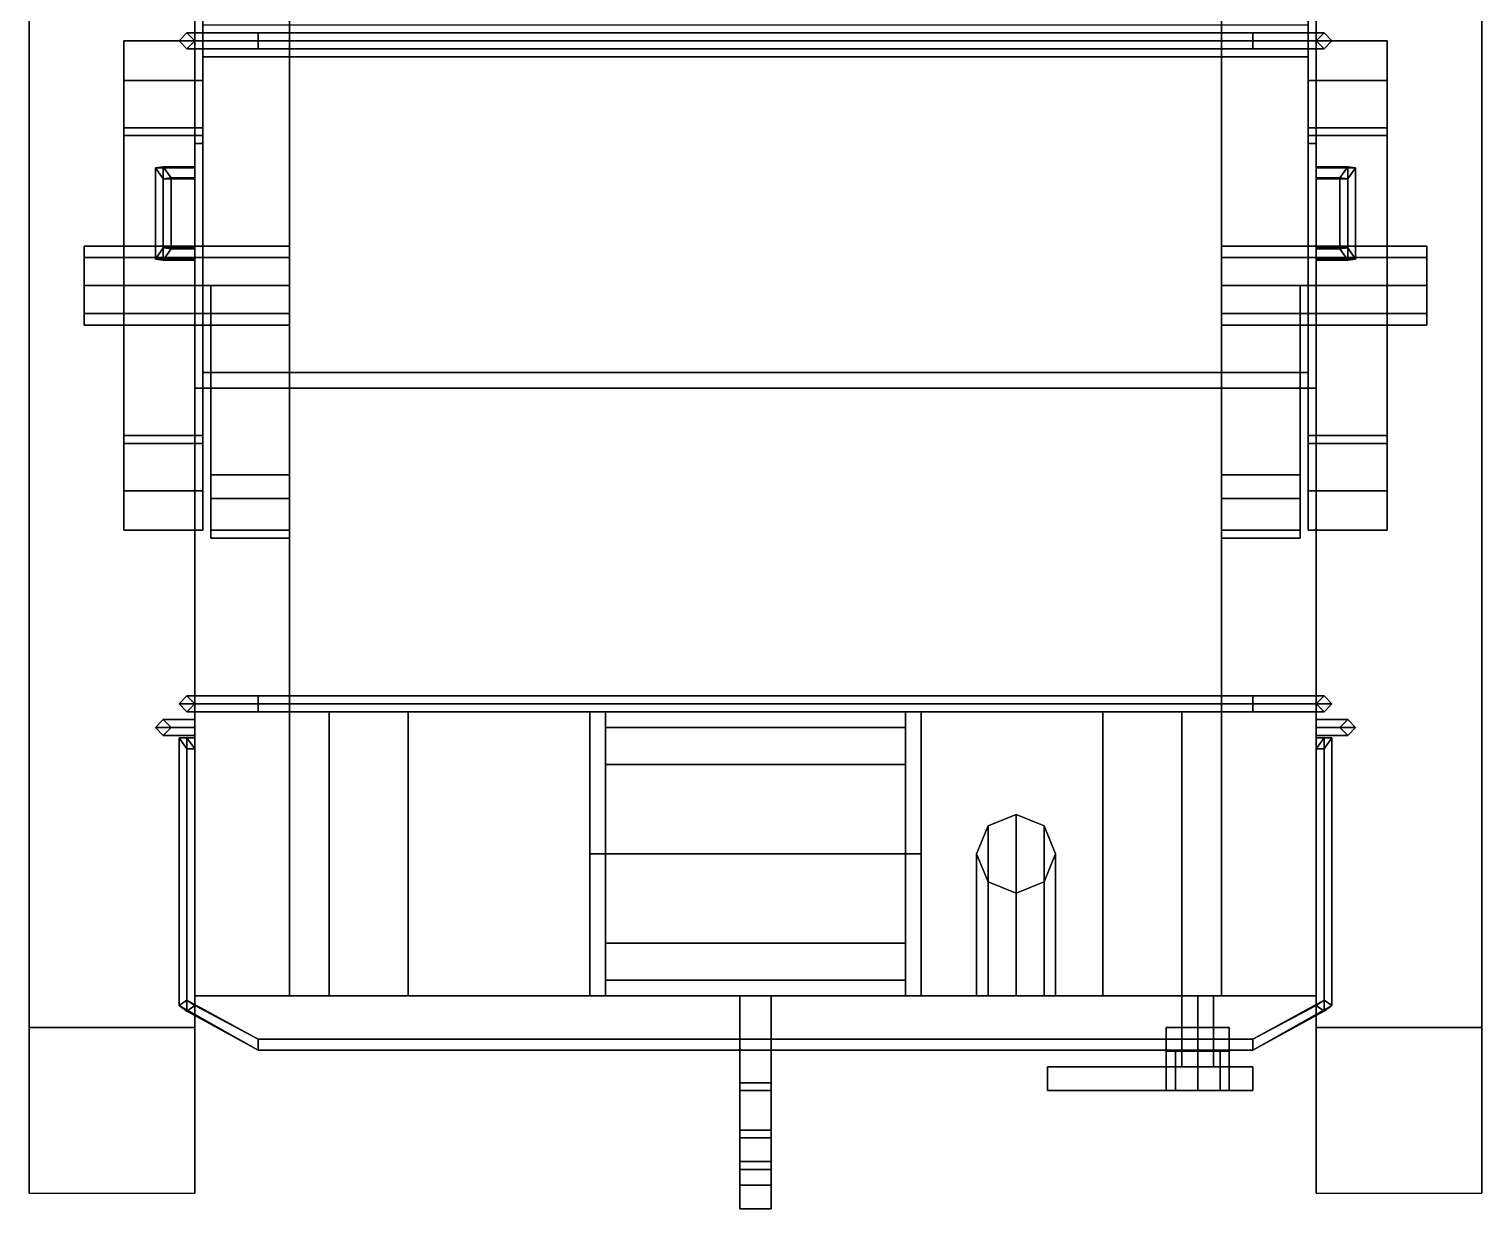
# Model space of a CAD drawing. Extents: x -0.92 to 0.92, y -1.95 to 1.61.
# Drawn here: x -0.92 to 0.92, y -1.95 to -0.455 of the extents above; entities that cross this region are included whole.
import ezdxf

# ---------------------------------------------------------------- set-up
doc = ezdxf.new("R2010")
doc.units = 0
doc.layers.get('0').update_dxf_attribs({"linetype": 'CONTINUOUS'})
doc.layers.add('MUDGUARDS', color=6, linetype='CONTINUOUS')
doc.layers.add('SUSPENSION', color=5, linetype='CONTINUOUS')

msp = doc.modelspace()

# ---------------------------------------------------------------- linework, layer by layer
for points in [[(-0.59, 1.61, 0.6), (-0.59, -1.68, 0.37), (-0.59, -1.68, 0.87), (-0.59, 1.54, 0.87)], [(-0.59, 1.61, 0.51), (-0.59, 1.42, 0.37), (-0.59, -1.68, 0.37), (-0.59, 1.61, 0.6)], [(0.59, -1.68, 0.87), (0.59, -1.68, 0.37), (0.59, 1.61, 0.6), (0.59, 1.54, 0.87)], [(0.59, -1.68, 0.37), (0.59, 1.42, 0.37), (0.59, 1.61, 0.51), (0.59, 1.61, 0.6)], [(-0.59, -1.68, 0.37), (-0.59, 1.42, 0.37), (0.59, 1.42, 0.37), (0.59, -1.68, 0.37)], [(-0.71, -0.03, 1.25), (-0.71, -0.91, 1.25), (-0.71, -0.6, 1.67), (-0.71, -0.32, 1.67)], [(-0.71, -0.03, 0.87), (-0.71, -0.91, 0.87), (-0.71, -0.91, 1.25), (-0.71, -0.03, 1.25)], [(0.71, -0.91, 1.25), (0.71, -0.91, 0.87), (0.71, -0.03, 0.87), (0.71, -0.03, 1.25)], [(0.71, -0.6, 1.67), (0.71, -0.91, 1.25), (0.71, -0.03, 1.25), (0.71, -0.32, 1.67)], [(-0.71, -0.32, 1.67), (-0.71, -0.6, 1.67), (-0.7, -0.6, 1.67), (-0.7, -0.32, 1.67)], [(-0.7, -0.6, 1.67), (-0.7, -0.49, 1.65), (-0.7, -0.45, 1.65), (-0.7, -0.32, 1.67)], [(0.7, -0.45, 1.65), (0.7, -0.49, 1.65), (0.7, -0.6, 1.67), (0.7, -0.32, 1.67)], [(0.7, -0.32, 1.67), (0.7, -0.6, 1.67), (0.71, -0.6, 1.67), (0.71, -0.32, 1.67)], [(-0.72, -0.46, 1.58), (-0.73, -0.47, 1.57), (-0.73, -0.47, 2.05), (-0.72, -0.46, 2.05)], [(-0.71, -0.46, 1.58), (-0.71, -0.47, 1.57), (-0.73, -0.47, 1.57), (-0.72, -0.46, 1.58)], [(-0.72, -0.46, 2.05), (-0.73, -0.47, 2.05), (-0.63, -0.47, 2.13), (-0.63, -0.46, 2.12)], [(-0.71, -0.47, 1.59), (-0.72, -0.46, 1.58), (-0.72, -0.46, 2.05), (-0.71, -0.47, 2.05)], [(-0.71, -0.47, 1.59), (-0.71, -0.46, 1.58), (-0.72, -0.46, 1.58), (-0.71, -0.47, 1.59)], [(-0.71, -0.47, 2.05), (-0.72, -0.46, 2.05), (-0.63, -0.46, 2.12), (-0.63, -0.47, 2.11)], [(-0.7, -0.49, 1.65), (0.7, -0.49, 1.65), (0.7, -0.45, 1.65), (-0.7, -0.45, 1.65)], [(0.63, -0.47, 2.13), (0.63, -0.46, 2.12), (-0.63, -0.46, 2.12), (-0.63, -0.47, 2.13)], [(0.63, -0.46, 2.12), (0.63, -0.47, 2.11), (-0.63, -0.47, 2.11), (-0.63, -0.46, 2.12)], [(0.73, -0.47, 2.05), (0.72, -0.46, 2.05), (0.63, -0.46, 2.12), (0.63, -0.47, 2.13)], [(0.72, -0.46, 2.05), (0.71, -0.47, 2.05), (0.63, -0.47, 2.11), (0.63, -0.46, 2.12)], [(0.72, -0.46, 1.58), (0.71, -0.47, 1.59), (0.71, -0.47, 2.05), (0.72, -0.46, 2.05)], [(0.71, -0.47, 1.57), (0.71, -0.46, 1.58), (0.72, -0.46, 1.58), (0.73, -0.47, 1.57)], [(0.71, -0.46, 1.58), (0.71, -0.47, 1.59), (0.71, -0.47, 1.59), (0.72, -0.46, 1.58)], [(0.73, -0.47, 1.57), (0.72, -0.46, 1.58), (0.72, -0.46, 2.05), (0.73, -0.47, 2.05)], [(-0.73, -0.47, 1.57), (-0.72, -0.48, 1.58), (-0.72, -0.48, 2.05), (-0.73, -0.47, 2.05)], [(-0.71, -0.47, 1.57), (-0.71, -0.48, 1.58), (-0.72, -0.48, 1.58), (-0.73, -0.47, 1.57)], [(-0.73, -0.47, 2.05), (-0.72, -0.48, 2.05), (-0.63, -0.48, 2.12), (-0.63, -0.47, 2.13)], [(-0.72, -0.48, 1.58), (-0.71, -0.47, 1.59), (-0.71, -0.47, 2.05), (-0.72, -0.48, 2.05)], [(-0.71, -0.48, 1.58), (-0.71, -0.47, 1.59), (-0.71, -0.47, 1.59), (-0.72, -0.48, 1.58)], [(-0.72, -0.48, 2.05), (-0.71, -0.47, 2.05), (-0.63, -0.47, 2.11), (-0.63, -0.48, 2.12)], [(0.63, -0.47, 2.11), (0.63, -0.48, 2.12), (-0.63, -0.48, 2.12), (-0.63, -0.47, 2.11)], [(0.63, -0.48, 2.12), (0.63, -0.47, 2.13), (-0.63, -0.47, 2.13), (-0.63, -0.48, 2.12)], [(0.71, -0.47, 2.05), (0.72, -0.48, 2.05), (0.63, -0.48, 2.12), (0.63, -0.47, 2.11)], [(0.72, -0.48, 2.05), (0.73, -0.47, 2.05), (0.63, -0.47, 2.13), (0.63, -0.48, 2.12)], [(0.71, -0.47, 1.59), (0.72, -0.48, 1.58), (0.72, -0.48, 2.05), (0.71, -0.47, 2.05)], [(0.71, -0.47, 1.59), (0.71, -0.48, 1.58), (0.72, -0.48, 1.58), (0.71, -0.47, 1.59)], [(0.71, -0.48, 1.58), (0.71, -0.47, 1.57), (0.73, -0.47, 1.57), (0.72, -0.48, 1.58)], [(0.72, -0.48, 1.58), (0.73, -0.47, 1.57), (0.73, -0.47, 2.05), (0.72, -0.48, 2.05)], [(-0.7, -0.49, 1.22), (0.7, -0.49, 1.22), (0.7, -0.49, 1.65), (-0.7, -0.49, 1.65)], [(-0.7, -0.49, 1.22), (-0.7, -0.89, 1.22), (0.7, -0.89, 1.22), (0.7, -0.49, 1.22)], [(-0.7, -0.91, 1.25), (-0.7, -0.89, 1.22), (-0.7, -0.49, 1.22), (-0.7, -0.49, 1.65)], [(-0.7, -0.6, 1.67), (-0.7, -0.91, 1.25), (-0.7, -0.91, 1.25), (-0.7, -0.49, 1.65)], [(0.7, -0.49, 1.22), (0.7, -0.89, 1.22), (0.7, -0.91, 1.25), (0.7, -0.49, 1.65)], [(0.7, -0.91, 1.25), (0.7, -0.91, 1.25), (0.7, -0.6, 1.67), (0.7, -0.49, 1.65)], [(-0.71, -0.6, 1.67), (-0.71, -0.91, 1.25), (-0.7, -0.91, 1.25), (-0.7, -0.6, 1.67)], [(0.7, -0.6, 1.67), (0.7, -0.91, 1.25), (0.71, -0.91, 1.25), (0.71, -0.6, 1.67)], [(-0.75, -0.7323, 1.3836), (-0.76, -0.7464, 1.3823), (-0.76, -0.6307, 1.5202), (-0.75, -0.6295, 1.5061)], [(-0.71, -0.6307, 1.5202), (-0.71, -0.6295, 1.5061), (-0.75, -0.6295, 1.5061), (-0.76, -0.6307, 1.5202)], [(-0.76, -0.7464, 1.3823), (-0.75, -0.7477, 1.3964), (-0.75, -0.6448, 1.519), (-0.76, -0.6307, 1.5202)], [(-0.71, -0.6448, 1.519), (-0.71, -0.6307, 1.5202), (-0.76, -0.6307, 1.5202), (-0.75, -0.6448, 1.519)], [(-0.74, -0.7336, 1.3977), (-0.75, -0.7323, 1.3836), (-0.75, -0.6295, 1.5061), (-0.74, -0.6436, 1.5049)], [(-0.71, -0.6295, 1.5061), (-0.71, -0.6436, 1.5049), (-0.74, -0.6436, 1.5049), (-0.75, -0.6295, 1.5061)], [(-0.75, -0.7477, 1.3964), (-0.74, -0.7336, 1.3977), (-0.74, -0.6436, 1.5049), (-0.75, -0.6448, 1.519)], [(-0.71, -0.6436, 1.5049), (-0.71, -0.6448, 1.519), (-0.75, -0.6448, 1.519), (-0.74, -0.6436, 1.5049)], [(0.71, -0.6436, 1.5049), (0.71, -0.6295, 1.5061), (0.75, -0.6295, 1.5061), (0.74, -0.6436, 1.5049)], [(0.71, -0.6295, 1.5061), (0.71, -0.6307, 1.5202), (0.76, -0.6307, 1.5202), (0.75, -0.6295, 1.5061)], [(0.71, -0.6307, 1.5202), (0.71, -0.6448, 1.519), (0.75, -0.6448, 1.519), (0.76, -0.6307, 1.5202)], [(0.71, -0.6448, 1.519), (0.71, -0.6436, 1.5049), (0.74, -0.6436, 1.5049), (0.75, -0.6448, 1.519)], [(0.75, -0.7323, 1.3836), (0.74, -0.7336, 1.3977), (0.74, -0.6436, 1.5049), (0.75, -0.6295, 1.5061)], [(0.74, -0.7336, 1.3977), (0.75, -0.7477, 1.3964), (0.75, -0.6448, 1.519), (0.74, -0.6436, 1.5049)], [(0.76, -0.7464, 1.3823), (0.75, -0.7323, 1.3836), (0.75, -0.6295, 1.5061), (0.76, -0.6307, 1.5202)], [(0.75, -0.7477, 1.3964), (0.76, -0.7464, 1.3823), (0.76, -0.6307, 1.5202), (0.75, -0.6448, 1.519)], [(-0.71, -0.7323, 1.3836), (-0.71, -0.7464, 1.3823), (-0.76, -0.7464, 1.3823), (-0.75, -0.7323, 1.3836)], [(-0.71, -0.7336, 1.3977), (-0.71, -0.7323, 1.3836), (-0.75, -0.7323, 1.3836), (-0.74, -0.7336, 1.3977)], [(-0.71, -0.7477, 1.3964), (-0.71, -0.7336, 1.3977), (-0.74, -0.7336, 1.3977), (-0.75, -0.7477, 1.3964)], [(0.71, -0.7464, 1.3823), (0.71, -0.7323, 1.3836), (0.75, -0.7323, 1.3836), (0.76, -0.7464, 1.3823)], [(0.71, -0.7323, 1.3836), (0.71, -0.7336, 1.3977), (0.74, -0.7336, 1.3977), (0.75, -0.7323, 1.3836)], [(0.71, -0.7336, 1.3977), (0.71, -0.7477, 1.3964), (0.75, -0.7477, 1.3964), (0.74, -0.7336, 1.3977)], [(-0.71, -0.7464, 1.3823), (-0.71, -0.7477, 1.3964), (-0.75, -0.7477, 1.3964), (-0.76, -0.7464, 1.3823)], [(0.71, -0.7477, 1.3964), (0.71, -0.7464, 1.3823), (0.76, -0.7464, 1.3823), (0.75, -0.7477, 1.3964)], [(-0.7, -0.89, 1.22), (-0.7, -0.89, 0.87), (0.7, -0.89, 0.87), (0.7, -0.89, 1.22)], [(-0.7, -0.91, 1.25), (-0.7, -0.91, 0.87), (-0.7, -0.89, 0.87), (-0.7, -0.89, 1.22)], [(0.7, -0.91, 0.87), (0.7, -0.89, 0.87), (-0.7, -0.89, 0.87), (-0.7, -0.91, 0.87)], [(0.7, -0.89, 1.22), (0.7, -0.89, 0.87), (0.7, -0.91, 0.87), (0.7, -0.91, 1.25)], [(-0.71, -0.91, 1.25), (-0.71, -0.91, 0.87), (-0.7, -0.91, 0.87), (-0.7, -0.91, 1.25)], [(0.71, -1.3, 0.87), (0.71, -0.91, 0.87), (-0.71, -0.91, 0.87), (-0.71, -1.3, 0.87)], [(0.7, -0.91, 1.25), (0.7, -0.91, 0.87), (0.71, -0.91, 0.87), (0.71, -0.91, 1.25)], [(-0.72, -1.3, 1.58), (-0.73, -1.31, 1.57), (-0.73, -1.31, 2.05), (-0.72, -1.3, 2.05)], [(-0.71, -1.3, 1.58), (-0.71, -1.31, 1.57), (-0.73, -1.31, 1.57), (-0.72, -1.3, 1.58)], [(-0.72, -1.3, 2.05), (-0.73, -1.31, 2.05), (-0.63, -1.31, 2.13), (-0.63, -1.3, 2.12)], [(-0.71, -1.31, 1.59), (-0.72, -1.3, 1.58), (-0.72, -1.3, 2.05), (-0.71, -1.31, 2.05)], [(-0.71, -1.31, 1.59), (-0.71, -1.3, 1.58), (-0.72, -1.3, 1.58), (-0.71, -1.31, 1.59)], [(-0.71, -1.31, 2.05), (-0.72, -1.3, 2.05), (-0.63, -1.3, 2.12), (-0.63, -1.31, 2.11)], [(-0.71, -1.3, 0.87), (-0.71, -1.68, 0.87), (-0.71, -1.68, 1.43), (-0.71, -1.3, 1.6)], [(0.71, -1.3, 1.6), (0.71, -1.3, 0.87), (-0.71, -1.3, 0.87), (-0.71, -1.3, 1.6)], [(-0.71, -1.3, 1.6), (-0.71, -1.68, 1.43), (0.71, -1.68, 1.43), (0.71, -1.3, 1.6)], [(0.63, -1.31, 2.13), (0.63, -1.3, 2.12), (-0.63, -1.3, 2.12), (-0.63, -1.31, 2.13)], [(0.63, -1.3, 2.12), (0.63, -1.31, 2.11), (-0.63, -1.31, 2.11), (-0.63, -1.3, 2.12)], [(0.73, -1.31, 2.05), (0.72, -1.3, 2.05), (0.63, -1.3, 2.12), (0.63, -1.31, 2.13)], [(0.72, -1.3, 2.05), (0.71, -1.31, 2.05), (0.63, -1.31, 2.11), (0.63, -1.3, 2.12)], [(0.71, -1.68, 1.43), (0.71, -1.68, 0.87), (0.71, -1.3, 0.87), (0.71, -1.3, 1.6)], [(0.72, -1.3, 1.58), (0.71, -1.31, 1.59), (0.71, -1.31, 2.05), (0.72, -1.3, 2.05)], [(0.71, -1.31, 1.57), (0.71, -1.3, 1.58), (0.72, -1.3, 1.58), (0.73, -1.31, 1.57)], [(0.71, -1.3, 1.58), (0.71, -1.31, 1.59), (0.71, -1.31, 1.59), (0.72, -1.3, 1.58)], [(0.73, -1.31, 1.57), (0.72, -1.3, 1.58), (0.72, -1.3, 2.05), (0.73, -1.31, 2.05)], [(-0.73, -1.31, 1.57), (-0.72, -1.32, 1.58), (-0.72, -1.32, 2.05), (-0.73, -1.31, 2.05)], [(-0.71, -1.31, 1.57), (-0.71, -1.32, 1.58), (-0.72, -1.32, 1.58), (-0.73, -1.31, 1.57)], [(-0.73, -1.31, 2.05), (-0.72, -1.32, 2.05), (-0.63, -1.32, 2.12), (-0.63, -1.31, 2.13)], [(-0.72, -1.32, 1.58), (-0.71, -1.31, 1.59), (-0.71, -1.31, 2.05), (-0.72, -1.32, 2.05)], [(-0.71, -1.32, 1.58), (-0.71, -1.31, 1.59), (-0.71, -1.31, 1.59), (-0.72, -1.32, 1.58)], [(-0.72, -1.32, 2.05), (-0.71, -1.31, 2.05), (-0.63, -1.31, 2.11), (-0.63, -1.32, 2.12)], [(0.63, -1.31, 2.11), (0.63, -1.32, 2.12), (-0.63, -1.32, 2.12), (-0.63, -1.31, 2.11)], [(0.63, -1.32, 2.12), (0.63, -1.31, 2.13), (-0.63, -1.31, 2.13), (-0.63, -1.32, 2.12)], [(-0.44, -1.32, 0.89), (-0.54, -1.32, 0.77), (0.54, -1.32, 0.77), (0.44, -1.32, 0.89)], [(-0.54, -1.32, 0.77), (-0.54, -1.32, 0.61), (0.54, -1.32, 0.61), (0.54, -1.32, 0.77)], [(-0.54, -1.32, 0.61), (-0.54, -1.68, 0.61), (0.54, -1.68, 0.61), (0.54, -1.32, 0.61)], [(-0.54, -1.68, 0.77), (-0.54, -1.32, 0.77), (-0.44, -1.32, 0.89), (-0.44, -1.68, 0.89)], [(-0.54, -1.68, 0.61), (-0.54, -1.32, 0.61), (-0.54, -1.32, 0.77), (-0.54, -1.68, 0.77)], [(-0.44, -1.32, 1.06), (-0.44, -1.32, 0.89), (0.44, -1.32, 0.89), (0.44, -1.32, 1.06)], [(-0.44, -1.68, 1.06), (-0.44, -1.32, 1.06), (0.44, -1.32, 1.06), (0.44, -1.68, 1.06)], [(-0.44, -1.68, 0.89), (-0.44, -1.32, 0.89), (-0.44, -1.32, 1.06), (-0.44, -1.68, 1.06)], [(-0.21, -1.32, 0.61), (-0.21, -1.68, 0.93), (-0.21, -1.5, 1.02), (-0.21, -1.32, 1.02)], [(-0.21, -1.32, 1.02), (-0.21, -1.5, 1.02), (-0.19, -1.5, 1.02), (-0.19, -1.32, 1.02)], [(-0.21, -1.68, 0.61), (-0.21, -1.68, 0.61), (-0.21, -1.68, 0.93), (-0.21, -1.32, 0.61)], [(-0.19, -1.5, 1.02), (-0.19, -1.68, 0.93), (-0.19, -1.32, 0.61), (-0.19, -1.32, 1.02)], [(-0.19, -1.68, 0.93), (-0.19, -1.68, 0.61), (-0.19, -1.68, 0.61), (-0.19, -1.32, 0.61)], [(0.19, -1.32, 0.61), (0.19, -1.68, 0.93), (0.19, -1.5, 1.02), (0.19, -1.32, 1.02)], [(0.19, -1.68, 0.61), (0.19, -1.68, 0.61), (0.19, -1.68, 0.93), (0.19, -1.32, 0.61)], [(0.19, -1.32, 1.02), (0.19, -1.5, 1.02), (0.21, -1.5, 1.02), (0.21, -1.32, 1.02)], [(0.21, -1.5, 1.02), (0.21, -1.68, 0.93), (0.21, -1.32, 0.61), (0.21, -1.32, 1.02)], [(0.21, -1.68, 0.93), (0.21, -1.68, 0.61), (0.21, -1.68, 0.61), (0.21, -1.32, 0.61)], [(0.44, -1.32, 0.89), (0.54, -1.32, 0.77), (0.54, -1.68, 0.77), (0.44, -1.68, 0.89)], [(0.44, -1.32, 1.06), (0.44, -1.32, 0.89), (0.44, -1.68, 0.89), (0.44, -1.68, 1.06)], [(0.54, -1.32, 0.77), (0.54, -1.32, 0.61), (0.54, -1.68, 0.61), (0.54, -1.68, 0.77)], [(0.71, -1.31, 2.05), (0.72, -1.32, 2.05), (0.63, -1.32, 2.12), (0.63, -1.31, 2.11)], [(0.72, -1.32, 2.05), (0.73, -1.31, 2.05), (0.63, -1.31, 2.13), (0.63, -1.32, 2.12)], [(0.71, -1.31, 1.59), (0.72, -1.32, 1.58), (0.72, -1.32, 2.05), (0.71, -1.31, 2.05)], [(0.71, -1.31, 1.59), (0.71, -1.32, 1.58), (0.72, -1.32, 1.58), (0.71, -1.31, 1.59)], [(0.71, -1.32, 1.58), (0.71, -1.31, 1.57), (0.73, -1.31, 1.57), (0.72, -1.32, 1.58)], [(0.72, -1.32, 1.58), (0.73, -1.31, 1.57), (0.73, -1.31, 2.05), (0.72, -1.32, 2.05)], [(-0.75, -1.33, 1.39), (-0.76, -1.34, 1.38), (-0.76, -1.34, 1.56), (-0.75, -1.33, 1.55)], [(-0.71, -1.33, 1.39), (-0.71, -1.34, 1.38), (-0.76, -1.34, 1.38), (-0.75, -1.33, 1.39)], [(-0.71, -1.34, 1.56), (-0.71, -1.33, 1.55), (-0.75, -1.33, 1.55), (-0.76, -1.34, 1.56)], [(-0.76, -1.34, 1.38), (-0.75, -1.35, 1.39), (-0.75, -1.35, 1.55), (-0.76, -1.34, 1.56)], [(-0.71, -1.34, 1.38), (-0.71, -1.35, 1.39), (-0.75, -1.35, 1.39), (-0.76, -1.34, 1.38)], [(-0.71, -1.35, 1.55), (-0.71, -1.34, 1.56), (-0.76, -1.34, 1.56), (-0.75, -1.35, 1.55)], [(-0.74, -1.34, 1.4), (-0.75, -1.33, 1.39), (-0.75, -1.33, 1.55), (-0.74, -1.34, 1.54)], [(-0.71, -1.34, 1.4), (-0.71, -1.33, 1.39), (-0.75, -1.33, 1.39), (-0.74, -1.34, 1.4)], [(-0.71, -1.33, 1.55), (-0.71, -1.34, 1.54), (-0.74, -1.34, 1.54), (-0.75, -1.33, 1.55)], [(-0.75, -1.35, 1.39), (-0.74, -1.34, 1.4), (-0.74, -1.34, 1.54), (-0.75, -1.35, 1.55)], [(-0.71, -1.35, 1.39), (-0.71, -1.34, 1.4), (-0.74, -1.34, 1.4), (-0.75, -1.35, 1.39)], [(-0.71, -1.34, 1.54), (-0.71, -1.35, 1.55), (-0.75, -1.35, 1.55), (-0.74, -1.34, 1.54)], [(0.19, -1.3869, 0.9331), (0.19, -1.34, 0.82), (-0.19, -1.34, 0.82), (-0.19, -1.3869, 0.9331)], [(0.19, -1.34, 0.82), (0.19, -1.3869, 0.7069), (-0.19, -1.3869, 0.7069), (-0.19, -1.34, 0.82)], [(0.71, -1.34, 1.38), (0.71, -1.33, 1.39), (0.75, -1.33, 1.39), (0.76, -1.34, 1.38)], [(0.71, -1.33, 1.39), (0.71, -1.34, 1.4), (0.74, -1.34, 1.4), (0.75, -1.33, 1.39)], [(0.71, -1.34, 1.54), (0.71, -1.33, 1.55), (0.75, -1.33, 1.55), (0.74, -1.34, 1.54)], [(0.71, -1.33, 1.55), (0.71, -1.34, 1.56), (0.76, -1.34, 1.56), (0.75, -1.33, 1.55)], [(0.71, -1.34, 1.4), (0.71, -1.35, 1.39), (0.75, -1.35, 1.39), (0.74, -1.34, 1.4)], [(0.71, -1.35, 1.39), (0.71, -1.34, 1.38), (0.76, -1.34, 1.38), (0.75, -1.35, 1.39)], [(0.71, -1.34, 1.56), (0.71, -1.35, 1.55), (0.75, -1.35, 1.55), (0.76, -1.34, 1.56)], [(0.71, -1.35, 1.55), (0.71, -1.34, 1.54), (0.74, -1.34, 1.54), (0.75, -1.35, 1.55)], [(0.75, -1.33, 1.39), (0.74, -1.34, 1.4), (0.74, -1.34, 1.54), (0.75, -1.33, 1.55)], [(0.74, -1.34, 1.4), (0.75, -1.35, 1.39), (0.75, -1.35, 1.55), (0.74, -1.34, 1.54)], [(0.76, -1.34, 1.38), (0.75, -1.33, 1.39), (0.75, -1.33, 1.55), (0.76, -1.34, 1.56)], [(0.75, -1.35, 1.39), (0.76, -1.34, 1.38), (0.76, -1.34, 1.56), (0.75, -1.35, 1.55)], [(-0.71, -1.3529, 1.5671), (-0.71, -1.3529, 1.5529), (-0.73, -1.3529, 1.5529), (-0.72, -1.3529, 1.5671)], [(-0.71, -1.3529, 1.5529), (-0.71, -1.3671, 1.5529), (-0.72, -1.3671, 1.5529), (-0.73, -1.3529, 1.5529)], [(-0.72, -1.3529, 1.5671), (-0.73, -1.3529, 1.5529), (-0.73, -1.6923, 1.8923), (-0.72, -1.6853, 1.8994)], [(-0.73, -1.3529, 1.5529), (-0.72, -1.3671, 1.5529), (-0.72, -1.6994, 1.8853), (-0.73, -1.6923, 1.8923)], [(-0.71, -1.3671, 1.5671), (-0.71, -1.3529, 1.5671), (-0.72, -1.3529, 1.5671), (-0.71, -1.3671, 1.5671)], [(-0.71, -1.3671, 1.5671), (-0.72, -1.3529, 1.5671), (-0.72, -1.6853, 1.8994), (-0.71, -1.6923, 1.8923)], [(0.71, -1.3671, 1.5529), (0.71, -1.3529, 1.5529), (0.73, -1.3529, 1.5529), (0.72, -1.3671, 1.5529)], [(0.71, -1.3529, 1.5529), (0.71, -1.3529, 1.5671), (0.72, -1.3529, 1.5671), (0.73, -1.3529, 1.5529)], [(0.71, -1.3529, 1.5671), (0.71, -1.3671, 1.5671), (0.71, -1.3671, 1.5671), (0.72, -1.3529, 1.5671)], [(0.72, -1.3529, 1.5671), (0.71, -1.3671, 1.5671), (0.71, -1.6923, 1.8923), (0.72, -1.6853, 1.8994)], [(0.72, -1.3671, 1.5529), (0.73, -1.3529, 1.5529), (0.73, -1.6923, 1.8923), (0.72, -1.6994, 1.8853)], [(0.73, -1.3529, 1.5529), (0.72, -1.3529, 1.5671), (0.72, -1.6853, 1.8994), (0.73, -1.6923, 1.8923)], [(-0.71, -1.3671, 1.5529), (-0.71, -1.3671, 1.5671), (-0.71, -1.3671, 1.5671), (-0.72, -1.3671, 1.5529)], [(-0.72, -1.3671, 1.5529), (-0.71, -1.3671, 1.5671), (-0.71, -1.6923, 1.8923), (-0.72, -1.6994, 1.8853)], [(0.71, -1.3671, 1.5671), (0.71, -1.3671, 1.5529), (0.72, -1.3671, 1.5529), (0.71, -1.3671, 1.5671)], [(0.71, -1.3671, 1.5671), (0.72, -1.3671, 1.5529), (0.72, -1.6994, 1.8853), (0.71, -1.6923, 1.8923)], [(0.19, -1.5, 0.98), (0.19, -1.3869, 0.9331), (-0.19, -1.3869, 0.9331), (-0.19, -1.5, 0.98)], [(0.19, -1.3869, 0.7069), (0.19, -1.5, 0.66), (-0.19, -1.5, 0.66), (-0.19, -1.3869, 0.7069)], [(0.33, -1.45, 0.64), (0.2946, -1.4646, 0.6546), (0.2946, -1.4646, 0.98), (0.33, -1.45, 0.98)], [(0.33, -1.68, 0.64), (0.2946, -1.68, 0.6546), (0.2946, -1.4646, 0.6546), (0.33, -1.45, 0.64)], [(0.3654, -1.4646, 0.6546), (0.33, -1.45, 0.64), (0.33, -1.45, 0.98), (0.3654, -1.4646, 0.98)], [(0.3654, -1.68, 0.6546), (0.33, -1.68, 0.64), (0.33, -1.45, 0.64), (0.3654, -1.4646, 0.6546)], [(0.2946, -1.4646, 0.6546), (0.28, -1.5, 0.69), (0.28, -1.5, 0.98), (0.2946, -1.4646, 0.98)], [(0.2946, -1.68, 0.6546), (0.28, -1.68, 0.69), (0.28, -1.5, 0.69), (0.2946, -1.4646, 0.6546)], [(0.38, -1.5, 0.69), (0.3654, -1.4646, 0.6546), (0.3654, -1.4646, 0.98), (0.38, -1.5, 0.98)], [(0.38, -1.68, 0.69), (0.3654, -1.68, 0.6546), (0.3654, -1.4646, 0.6546), (0.38, -1.5, 0.69)], [(-0.21, -1.5, 1.02), (-0.21, -1.68, 0.93), (-0.19, -1.68, 0.93), (-0.19, -1.5, 1.02)], [(0.19, -1.6131, 0.9331), (0.19, -1.5, 0.98), (-0.19, -1.5, 0.98), (-0.19, -1.6131, 0.9331)], [(0.19, -1.5, 0.66), (0.19, -1.6131, 0.7069), (-0.19, -1.6131, 0.7069), (-0.19, -1.5, 0.66)], [(0.19, -1.5, 1.02), (0.19, -1.68, 0.93), (0.21, -1.68, 0.93), (0.21, -1.5, 1.02)], [(0.28, -1.5, 0.69), (0.2946, -1.5354, 0.7254), (0.2946, -1.5354, 0.98), (0.28, -1.5, 0.98)], [(0.28, -1.68, 0.69), (0.2946, -1.68, 0.7254), (0.2946, -1.5354, 0.7254), (0.28, -1.5, 0.69)], [(0.3654, -1.5354, 0.7254), (0.38, -1.5, 0.69), (0.38, -1.5, 0.98), (0.3654, -1.5354, 0.98)], [(0.3654, -1.68, 0.7254), (0.38, -1.68, 0.69), (0.38, -1.5, 0.69), (0.3654, -1.5354, 0.7254)], [(0.2946, -1.5354, 0.7254), (0.33, -1.55, 0.74), (0.33, -1.55, 0.98), (0.2946, -1.5354, 0.98)], [(0.2946, -1.68, 0.7254), (0.33, -1.68, 0.74), (0.33, -1.55, 0.74), (0.2946, -1.5354, 0.7254)], [(0.33, -1.55, 0.74), (0.3654, -1.5354, 0.7254), (0.3654, -1.5354, 0.98), (0.33, -1.55, 0.98)], [(0.33, -1.68, 0.74), (0.3654, -1.68, 0.7254), (0.3654, -1.5354, 0.7254), (0.33, -1.55, 0.74)], [(0.19, -1.66, 0.82), (0.19, -1.6131, 0.9331), (-0.19, -1.6131, 0.9331), (-0.19, -1.66, 0.82)], [(0.19, -1.6131, 0.7069), (0.19, -1.66, 0.82), (-0.19, -1.66, 0.82), (-0.19, -1.6131, 0.7069)], [(-0.72, -1.6853, 1.8994), (-0.73, -1.6923, 1.8923), (-0.63, -1.7489, 1.9489), (-0.63, -1.7348, 1.9489)], [(-0.73, -1.6923, 1.8923), (-0.72, -1.6994, 1.8853), (-0.63, -1.7489, 1.9348), (-0.63, -1.7489, 1.9489)], [(-0.71, -1.6923, 1.8923), (-0.72, -1.6853, 1.8994), (-0.63, -1.7348, 1.9489), (-0.63, -1.7348, 1.9348)], [(-0.72, -1.6994, 1.8853), (-0.71, -1.6923, 1.8923), (-0.63, -1.7348, 1.9348), (-0.63, -1.7489, 1.9348)], [(-0.71, -1.68, 1.43), (-0.44, -1.68, 1.06), (0.44, -1.68, 1.06), (0.71, -1.68, 1.43)], [(-0.71, -1.68, 0.87), (-0.44, -1.68, 0.89), (-0.44, -1.68, 1.06), (-0.71, -1.68, 1.43)], [(-0.59, -1.68, 0.87), (-0.59, -1.68, 0.87), (-0.44, -1.68, 0.89), (-0.71, -1.68, 0.87)], [(-0.54, -1.68, 0.61), (-0.59, -1.68, 0.37), (0.59, -1.68, 0.37), (0.54, -1.68, 0.61)], [(-0.59, -1.68, 0.37), (-0.54, -1.68, 0.61), (-0.54, -1.68, 0.77), (-0.59, -1.68, 0.87)], [(-0.54, -1.68, 0.77), (-0.54, -1.68, 0.77), (-0.44, -1.68, 0.89), (-0.59, -1.68, 0.87)], [(-0.21, -1.68, 0.93), (-0.21, -1.68, 0.61), (-0.19, -1.68, 0.61), (-0.19, -1.68, 0.93)], [(-0.02, -1.68, 0.44), (-0.02, -1.79, 0.44), (-0.02, -1.8, 0.5), (-0.02, -1.68, 0.5)], [(0.02, -1.68, 0.44), (0.02, -1.79, 0.44), (-0.02, -1.79, 0.44), (-0.02, -1.68, 0.44)], [(-0.02, -1.68, 0.5), (-0.02, -1.8, 0.5), (0.02, -1.8, 0.5), (0.02, -1.68, 0.5)], [(0.02, -1.8, 0.5), (0.02, -1.79, 0.44), (0.02, -1.68, 0.44), (0.02, -1.68, 0.5)], [(0.19, -1.68, 0.93), (0.19, -1.68, 0.61), (0.21, -1.68, 0.61), (0.21, -1.68, 0.93)], [(0.28, -1.68, 0.69), (0.3654, -1.68, 0.7254), (0.33, -1.68, 0.74), (0.2946, -1.68, 0.7254)], [(0.2946, -1.68, 0.6546), (0.38, -1.68, 0.69), (0.3654, -1.68, 0.7254), (0.28, -1.68, 0.69)], [(0.33, -1.68, 0.64), (0.3654, -1.68, 0.6546), (0.38, -1.68, 0.69), (0.2946, -1.68, 0.6546)], [(0.44, -1.68, 1.06), (0.44, -1.68, 0.89), (0.71, -1.68, 0.87), (0.71, -1.68, 1.43)], [(0.44, -1.68, 0.89), (0.59, -1.68, 0.87), (0.71, -1.68, 0.87)], [(0.44, -1.68, 0.89), (0.54, -1.68, 0.77), (0.59, -1.68, 0.87)], [(0.54, -1.68, 0.77), (0.54, -1.68, 0.61), (0.59, -1.68, 0.37), (0.59, -1.68, 0.87)], [(0.56, -1.68, 1.13), (0.54, -1.68, 1.11), (0.54, -1.77, 1.11), (0.56, -1.77, 1.13)], [(0.54, -1.68, 1.11), (0.56, -1.68, 1.09), (0.56, -1.77, 1.09), (0.54, -1.77, 1.11)], [(0.58, -1.68, 1.11), (0.56, -1.68, 1.13), (0.56, -1.77, 1.13), (0.58, -1.77, 1.11)], [(0.56, -1.68, 1.09), (0.58, -1.68, 1.11), (0.58, -1.77, 1.11), (0.56, -1.77, 1.09)], [(0.73, -1.6923, 1.8923), (0.72, -1.6853, 1.8994), (0.63, -1.7348, 1.9489), (0.63, -1.7489, 1.9489)], [(0.72, -1.6853, 1.8994), (0.71, -1.6923, 1.8923), (0.63, -1.7348, 1.9348), (0.63, -1.7348, 1.9489)], [(0.71, -1.6923, 1.8923), (0.72, -1.6994, 1.8853), (0.63, -1.7489, 1.9348), (0.63, -1.7348, 1.9348)], [(0.72, -1.6994, 1.8853), (0.73, -1.6923, 1.8923), (0.63, -1.7489, 1.9489), (0.63, -1.7489, 1.9348)], [(0.52, -1.72, 1.12), (0.52, -1.75, 1.12), (0.52, -1.75, 1.24), (0.52, -1.72, 1.24)], [(0.6, -1.72, 1.24), (0.6, -1.72, 1.12), (0.52, -1.72, 1.12), (0.52, -1.72, 1.24)], [(0.6, -1.72, 1.12), (0.6, -1.75, 1.12), (0.52, -1.75, 1.12), (0.52, -1.72, 1.12)], [(0.52, -1.72, 1.24), (0.52, -1.75, 1.24), (0.6, -1.75, 1.24), (0.6, -1.72, 1.24)], [(0.6, -1.75, 1.24), (0.6, -1.75, 1.12), (0.6, -1.72, 1.12), (0.6, -1.72, 1.24)], [(0.63, -1.7489, 1.9489), (0.63, -1.7348, 1.9489), (-0.63, -1.7348, 1.9489), (-0.63, -1.7489, 1.9489)], [(0.63, -1.7348, 1.9489), (0.63, -1.7348, 1.9348), (-0.63, -1.7348, 1.9348), (-0.63, -1.7348, 1.9489)], [(0.63, -1.7348, 1.9348), (0.63, -1.7489, 1.9348), (-0.63, -1.7489, 1.9348), (-0.63, -1.7348, 1.9348)], [(0.63, -1.7489, 1.9348), (0.63, -1.7489, 1.9489), (-0.63, -1.7489, 1.9489), (-0.63, -1.7489, 1.9348)], [(0.52, -1.75, 1.24), (0.52, -1.75, 1.12), (0.6, -1.75, 1.12), (0.6, -1.75, 1.24)], [(0.5317, -1.75, 1.2283), (0.52, -1.75, 1.2), (0.52, -1.8, 1.2), (0.5317, -1.8, 1.2283)], [(0.52, -1.75, 1.2), (0.5317, -1.75, 1.1717), (0.5317, -1.8, 1.1717), (0.52, -1.8, 1.2)], [(0.56, -1.75, 1.24), (0.5317, -1.75, 1.2283), (0.5317, -1.8, 1.2283), (0.56, -1.8, 1.24)], [(0.5317, -1.75, 1.1717), (0.56, -1.75, 1.16), (0.56, -1.8, 1.16), (0.5317, -1.8, 1.1717)], [(0.5883, -1.75, 1.2283), (0.56, -1.75, 1.24), (0.56, -1.8, 1.24), (0.5883, -1.8, 1.2283)], [(0.56, -1.75, 1.16), (0.5883, -1.75, 1.1717), (0.5883, -1.8, 1.1717), (0.56, -1.8, 1.16)], [(0.6, -1.75, 1.2), (0.5883, -1.75, 1.2283), (0.5883, -1.8, 1.2283), (0.6, -1.8, 1.2)], [(0.5883, -1.75, 1.1717), (0.6, -1.75, 1.2), (0.6, -1.8, 1.2), (0.5883, -1.8, 1.1717)], [(0.37, -1.77, 1.02), (0.37, -1.8, 1.02), (0.37, -1.8, 1.15), (0.37, -1.77, 1.15)], [(0.63, -1.77, 1.15), (0.63, -1.77, 1.02), (0.37, -1.77, 1.02), (0.37, -1.77, 1.15)], [(0.63, -1.77, 1.02), (0.63, -1.8, 1.02), (0.37, -1.8, 1.02), (0.37, -1.77, 1.02)], [(0.37, -1.77, 1.15), (0.37, -1.8, 1.15), (0.63, -1.8, 1.15), (0.63, -1.77, 1.15)], [(0.63, -1.8, 1.15), (0.63, -1.8, 1.02), (0.63, -1.77, 1.02), (0.63, -1.77, 1.15)], [(-0.02, -1.79, 0.44), (-0.02, -1.85, 0.38), (-0.02, -1.86, 0.44), (-0.02, -1.8, 0.5)], [(0.02, -1.79, 0.44), (0.02, -1.85, 0.38), (-0.02, -1.85, 0.38), (-0.02, -1.79, 0.44)], [(-0.02, -1.8, 0.5), (-0.02, -1.86, 0.44), (0.02, -1.86, 0.44), (0.02, -1.8, 0.5)], [(0.02, -1.86, 0.44), (0.02, -1.85, 0.38), (0.02, -1.79, 0.44), (0.02, -1.8, 0.5)], [(0.37, -1.8, 1.15), (0.37, -1.8, 1.02), (0.63, -1.8, 1.02), (0.63, -1.8, 1.15)], [(0.6, -1.8, 1.2), (0.5317, -1.8, 1.2283), (0.52, -1.8, 1.2), (0.5883, -1.8, 1.1717)], [(0.5883, -1.8, 1.1717), (0.52, -1.8, 1.2), (0.5317, -1.8, 1.1717), (0.56, -1.8, 1.16)], [(0.5883, -1.8, 1.2283), (0.56, -1.8, 1.24), (0.5317, -1.8, 1.2283), (0.6, -1.8, 1.2)], [(-0.02, -1.85, 0.38), (-0.02, -1.9, 0.38), (-0.02, -1.89, 0.44), (-0.02, -1.86, 0.44)], [(0.02, -1.85, 0.38), (0.02, -1.9, 0.38), (-0.02, -1.9, 0.38), (-0.02, -1.85, 0.38)], [(0.02, -1.89, 0.44), (0.02, -1.9, 0.38), (0.02, -1.85, 0.38), (0.02, -1.86, 0.44)], [(-0.02, -1.86, 0.44), (-0.02, -1.89, 0.44), (0.02, -1.89, 0.44), (0.02, -1.86, 0.44)], [(-0.02, -1.9, 0.38), (-0.02, -1.95, 0.44), (-0.02, -1.92, 0.48), (-0.02, -1.89, 0.44)], [(-0.02, -1.89, 0.44), (-0.02, -1.92, 0.48), (0.02, -1.92, 0.48), (0.02, -1.89, 0.44)], [(0.02, -1.92, 0.48), (0.02, -1.95, 0.44), (0.02, -1.9, 0.38), (0.02, -1.89, 0.44)], [(0.02, -1.9, 0.38), (0.02, -1.95, 0.44), (-0.02, -1.95, 0.44), (-0.02, -1.9, 0.38)], [(-0.02, -1.92, 0.48), (-0.02, -1.92, 0.52), (0.02, -1.92, 0.52), (0.02, -1.92, 0.48)], [(-0.02, -1.92, 0.52), (-0.02, -1.95, 0.52), (0.02, -1.95, 0.52), (0.02, -1.92, 0.52)], [(-0.02, -1.95, 0.44), (-0.02, -1.95, 0.52), (-0.02, -1.92, 0.52), (-0.02, -1.92, 0.48)], [(0.02, -1.92, 0.52), (0.02, -1.95, 0.52), (0.02, -1.95, 0.44), (0.02, -1.92, 0.48)], [(0.02, -1.95, 0.44), (0.02, -1.95, 0.52), (-0.02, -1.95, 0.52), (-0.02, -1.95, 0.44)]]:
    msp.add_3dface(points)
at = {"layer": 'MUDGUARDS'}
for points in [[(-0.92, -0.03, 0.87), (-0.92, -1.72, 0.87), (-0.71, -1.72, 0.87), (-0.71, -0.03, 0.87)], [(-0.92, -0.03, 0.81), (-0.92, -1.69, 0.81), (-0.92, -1.72, 0.87), (-0.92, -0.03, 0.87)], [(0.71, -0.03, 0.87), (0.71, -1.72, 0.87), (0.92, -1.72, 0.87), (0.92, -0.03, 0.87)], [(0.92, -0.03, 0.87), (0.92, -1.72, 0.87), (0.92, -1.69, 0.81), (0.92, -0.03, 0.81)], [(-0.92, -1.69, 0.81), (-0.92, -1.89, 0.48), (-0.92, -1.93, 0.5), (-0.92, -1.72, 0.87)], [(-0.71, -1.72, 0.87), (-0.71, -1.93, 0.5), (-0.71, -1.89, 0.48), (-0.71, -1.69, 0.81)], [(0.71, -1.69, 0.81), (0.71, -1.89, 0.48), (0.71, -1.93, 0.5), (0.71, -1.72, 0.87)], [(0.92, -1.72, 0.87), (0.92, -1.93, 0.5), (0.92, -1.89, 0.48), (0.92, -1.69, 0.81)], [(-0.92, -1.72, 0.87), (-0.92, -1.93, 0.5), (-0.71, -1.93, 0.5), (-0.71, -1.72, 0.87)], [(0.71, -1.72, 0.87), (0.71, -1.93, 0.5), (0.92, -1.93, 0.5), (0.92, -1.72, 0.87)]]:
    msp.add_3dface(points, dxfattribs=at)
at = {"layer": 'SUSPENSION'}
for points in [[(-0.7, -0.47, 0.3), (-0.7, -0.47, 0.23), (-0.8, -0.47, 0.23), (-0.8, -0.47, 0.3)], [(-0.8, -0.47, 0.3), (-0.8, -0.47, 0.23), (-0.8, -0.52, 0.2), (-0.8, -0.52, 0.32)], [(-0.8, -0.52, 0.2), (-0.8, -0.47, 0.23), (-0.7, -0.47, 0.23), (-0.7, -0.52, 0.2)], [(-0.7, -0.52, 0.32), (-0.7, -0.47, 0.3), (-0.8, -0.47, 0.3), (-0.8, -0.52, 0.32)], [(0.8, -0.47, 0.3), (0.8, -0.47, 0.23), (0.7, -0.47, 0.23), (0.7, -0.47, 0.3)], [(0.7, -0.52, 0.2), (0.7, -0.47, 0.23), (0.8, -0.47, 0.23), (0.8, -0.52, 0.2)], [(0.8, -0.52, 0.32), (0.8, -0.47, 0.3), (0.7, -0.47, 0.3), (0.7, -0.52, 0.32)], [(0.8, -0.52, 0.2), (0.8, -0.47, 0.23), (0.8, -0.47, 0.3), (0.8, -0.52, 0.32)], [(-0.8, -0.52, 0.32), (-0.8, -0.52, 0.2), (-0.8, -0.59, 0.25), (-0.8, -0.58, 0.32)], [(-0.8, -0.59, 0.25), (-0.8, -0.52, 0.2), (-0.7, -0.52, 0.2), (-0.7, -0.59, 0.25)], [(-0.7, -0.58, 0.32), (-0.7, -0.52, 0.32), (-0.8, -0.52, 0.32), (-0.8, -0.58, 0.32)], [(0.7, -0.59, 0.25), (0.7, -0.52, 0.2), (0.8, -0.52, 0.2), (0.8, -0.59, 0.25)], [(0.8, -0.58, 0.32), (0.8, -0.52, 0.32), (0.7, -0.52, 0.32), (0.7, -0.58, 0.32)], [(0.8, -0.59, 0.25), (0.8, -0.52, 0.2), (0.8, -0.52, 0.32), (0.8, -0.58, 0.32)], [(-0.8, -0.58, 0.32), (-0.8, -0.59, 0.25), (-0.8, -0.78, 0.32), (-0.8, -0.73, 0.37)], [(-0.7, -0.73, 0.37), (-0.7, -0.58, 0.32), (-0.8, -0.58, 0.32), (-0.8, -0.73, 0.37)], [(-0.7, -0.78, 0.32), (-0.7, -0.59, 0.25), (-0.7, -0.58, 0.32), (-0.7, -0.73, 0.37)], [(0.7, -0.58, 0.32), (0.7, -0.59, 0.25), (0.7, -0.78, 0.32), (0.7, -0.73, 0.37)], [(0.8, -0.73, 0.37), (0.8, -0.58, 0.32), (0.7, -0.58, 0.32), (0.7, -0.73, 0.37)], [(0.8, -0.78, 0.32), (0.8, -0.59, 0.25), (0.8, -0.58, 0.32), (0.8, -0.73, 0.37)], [(-0.8, -0.78, 0.32), (-0.8, -0.59, 0.25), (-0.7, -0.59, 0.25), (-0.7, -0.78, 0.32)], [(0.7, -0.78, 0.32), (0.7, -0.59, 0.25), (0.8, -0.59, 0.25), (0.8, -0.78, 0.32)], [(-0.85, -0.7446, 0.3346), (-0.85, -0.78, 0.32), (-0.85, -0.8154, 0.3346), (-0.85, -0.73, 0.37)], [(-0.85, -0.73, 0.37), (-0.85, -0.8154, 0.3346), (-0.85, -0.83, 0.37), (-0.85, -0.7446, 0.4054)], [(-0.85, -0.7446, 0.3346), (-0.85, -0.73, 0.37), (-0.59, -0.73, 0.37), (-0.59, -0.7446, 0.3346)], [(-0.85, -0.73, 0.37), (-0.85, -0.7446, 0.4054), (-0.59, -0.7446, 0.4054), (-0.59, -0.73, 0.37)], [(0.59, -0.7446, 0.3346), (0.59, -0.73, 0.37), (0.85, -0.73, 0.37), (0.85, -0.7446, 0.3346)], [(0.59, -0.73, 0.37), (0.59, -0.7446, 0.4054), (0.85, -0.7446, 0.4054), (0.85, -0.73, 0.37)], [(0.85, -0.83, 0.37), (0.85, -0.7446, 0.3346), (0.85, -0.73, 0.37), (0.85, -0.8154, 0.4054)], [(0.85, -0.8154, 0.4054), (0.85, -0.73, 0.37), (0.85, -0.7446, 0.4054), (0.85, -0.78, 0.42)], [(-0.85, -0.7446, 0.4054), (-0.85, -0.83, 0.37), (-0.85, -0.8154, 0.4054), (-0.85, -0.78, 0.42)], [(-0.85, -0.78, 0.32), (-0.85, -0.7446, 0.3346), (-0.59, -0.7446, 0.3346), (-0.59, -0.78, 0.32)], [(-0.85, -0.7446, 0.4054), (-0.85, -0.78, 0.42), (-0.59, -0.78, 0.42), (-0.59, -0.7446, 0.4054)], [(0.59, -0.78, 0.32), (0.59, -0.7446, 0.3346), (0.85, -0.7446, 0.3346), (0.85, -0.78, 0.32)], [(0.59, -0.7446, 0.4054), (0.59, -0.78, 0.42), (0.85, -0.78, 0.42), (0.85, -0.7446, 0.4054)], [(0.85, -0.8154, 0.3346), (0.85, -0.78, 0.32), (0.85, -0.7446, 0.3346), (0.85, -0.83, 0.37)], [(-0.85, -0.8154, 0.3346), (-0.85, -0.78, 0.32), (-0.59, -0.78, 0.32), (-0.59, -0.8154, 0.3346)], [(-0.85, -0.78, 0.42), (-0.85, -0.8154, 0.4054), (-0.59, -0.8154, 0.4054), (-0.59, -0.78, 0.42)], [(-0.8, -0.78, 0.32), (-0.8, -0.97, 0.25), (-0.8, -0.98, 0.32), (-0.8, -0.83, 0.37)], [(-0.7, -0.78, 0.32), (-0.7, -0.97, 0.25), (-0.8, -0.97, 0.25), (-0.8, -0.78, 0.32)], [(-0.7, -0.98, 0.32), (-0.7, -0.97, 0.25), (-0.7, -0.78, 0.32), (-0.7, -0.83, 0.37)], [(-0.59, -1.02, 0.51), (-0.59, -0.78, 0.42), (-0.69, -0.78, 0.42), (-0.69, -1.02, 0.51)], [(-0.69, -0.78, 0.42), (-0.69, -0.83, 0.37), (-0.69, -1.09, 0.45), (-0.69, -1.02, 0.51)], [(0.69, -1.02, 0.51), (0.69, -0.78, 0.42), (0.59, -0.78, 0.42), (0.59, -1.02, 0.51)], [(0.59, -0.8154, 0.3346), (0.59, -0.78, 0.32), (0.85, -0.78, 0.32), (0.85, -0.8154, 0.3346)], [(0.59, -0.78, 0.42), (0.59, -0.8154, 0.4054), (0.85, -0.8154, 0.4054), (0.85, -0.78, 0.42)], [(0.69, -1.09, 0.45), (0.69, -0.83, 0.37), (0.69, -0.78, 0.42), (0.69, -1.02, 0.51)], [(0.8, -0.78, 0.32), (0.8, -0.97, 0.25), (0.7, -0.97, 0.25), (0.7, -0.78, 0.32)], [(0.7, -0.78, 0.32), (0.7, -0.97, 0.25), (0.7, -0.98, 0.32), (0.7, -0.83, 0.37)], [(0.8, -0.98, 0.32), (0.8, -0.97, 0.25), (0.8, -0.78, 0.32), (0.8, -0.83, 0.37)], [(-0.85, -0.83, 0.37), (-0.85, -0.8154, 0.3346), (-0.59, -0.8154, 0.3346), (-0.59, -0.83, 0.37)], [(-0.85, -0.8154, 0.4054), (-0.85, -0.83, 0.37), (-0.59, -0.83, 0.37), (-0.59, -0.8154, 0.4054)], [(0.59, -0.83, 0.37), (0.59, -0.8154, 0.3346), (0.85, -0.8154, 0.3346), (0.85, -0.83, 0.37)], [(0.59, -0.8154, 0.4054), (0.59, -0.83, 0.37), (0.85, -0.83, 0.37), (0.85, -0.8154, 0.4054)], [(-0.8, -0.83, 0.37), (-0.8, -0.98, 0.32), (-0.7, -0.98, 0.32), (-0.7, -0.83, 0.37)], [(-0.69, -1.09, 0.45), (-0.69, -0.83, 0.37), (-0.59, -0.83, 0.37), (-0.59, -1.09, 0.45)], [(0.59, -1.09, 0.45), (0.59, -0.83, 0.37), (0.69, -0.83, 0.37), (0.69, -1.09, 0.45)], [(0.7, -0.83, 0.37), (0.7, -0.98, 0.32), (0.8, -0.98, 0.32), (0.8, -0.83, 0.37)], [(-0.8, -0.97, 0.25), (-0.8, -1.04, 0.2), (-0.8, -1.04, 0.32), (-0.8, -0.98, 0.32)], [(-0.7, -0.97, 0.25), (-0.7, -1.04, 0.2), (-0.8, -1.04, 0.2), (-0.8, -0.97, 0.25)], [(0.8, -0.97, 0.25), (0.8, -1.04, 0.2), (0.7, -1.04, 0.2), (0.7, -0.97, 0.25)], [(0.8, -1.04, 0.32), (0.8, -1.04, 0.2), (0.8, -0.97, 0.25), (0.8, -0.98, 0.32)], [(-0.8, -0.98, 0.32), (-0.8, -1.04, 0.32), (-0.7, -1.04, 0.32), (-0.7, -0.98, 0.32)], [(0.7, -0.98, 0.32), (0.7, -1.04, 0.32), (0.8, -1.04, 0.32), (0.8, -0.98, 0.32)], [(-0.69, -1.02, 0.51), (-0.69, -1.09, 0.45), (-0.69, -1.1, 0.5), (-0.69, -1.05, 0.51)], [(-0.59, -1.05, 0.51), (-0.59, -1.02, 0.51), (-0.69, -1.02, 0.51), (-0.69, -1.05, 0.51)], [(0.69, -1.05, 0.51), (0.69, -1.02, 0.51), (0.59, -1.02, 0.51), (0.59, -1.05, 0.51)], [(0.69, -1.1, 0.5), (0.69, -1.09, 0.45), (0.69, -1.02, 0.51), (0.69, -1.05, 0.51)], [(-0.8, -1.04, 0.2), (-0.8, -1.09, 0.23), (-0.8, -1.09, 0.3), (-0.8, -1.04, 0.32)], [(-0.7, -1.04, 0.2), (-0.7, -1.09, 0.23), (-0.8, -1.09, 0.23), (-0.8, -1.04, 0.2)], [(-0.8, -1.04, 0.32), (-0.8, -1.09, 0.3), (-0.7, -1.09, 0.3), (-0.7, -1.04, 0.32)], [(0.8, -1.04, 0.2), (0.8, -1.09, 0.23), (0.7, -1.09, 0.23), (0.7, -1.04, 0.2)], [(0.7, -1.04, 0.32), (0.7, -1.09, 0.3), (0.8, -1.09, 0.3), (0.8, -1.04, 0.32)], [(0.8, -1.09, 0.3), (0.8, -1.09, 0.23), (0.8, -1.04, 0.2), (0.8, -1.04, 0.32)], [(-0.69, -1.05, 0.51), (-0.69, -1.1, 0.5), (-0.59, -1.1, 0.5), (-0.59, -1.05, 0.51)], [(0.59, -1.05, 0.51), (0.59, -1.1, 0.5), (0.69, -1.1, 0.5), (0.69, -1.05, 0.51)], [(-0.8, -1.09, 0.3), (-0.8, -1.09, 0.23), (-0.7, -1.09, 0.23), (-0.7, -1.09, 0.3)], [(-0.69, -1.1, 0.5), (-0.69, -1.09, 0.45), (-0.59, -1.09, 0.45), (-0.59, -1.1, 0.5)], [(0.59, -1.1, 0.5), (0.59, -1.09, 0.45), (0.69, -1.09, 0.45), (0.69, -1.1, 0.5)], [(0.7, -1.09, 0.3), (0.7, -1.09, 0.23), (0.8, -1.09, 0.23), (0.8, -1.09, 0.3)]]:
    msp.add_3dface(points, dxfattribs=at)

doc.saveas('drawing.dxf')
